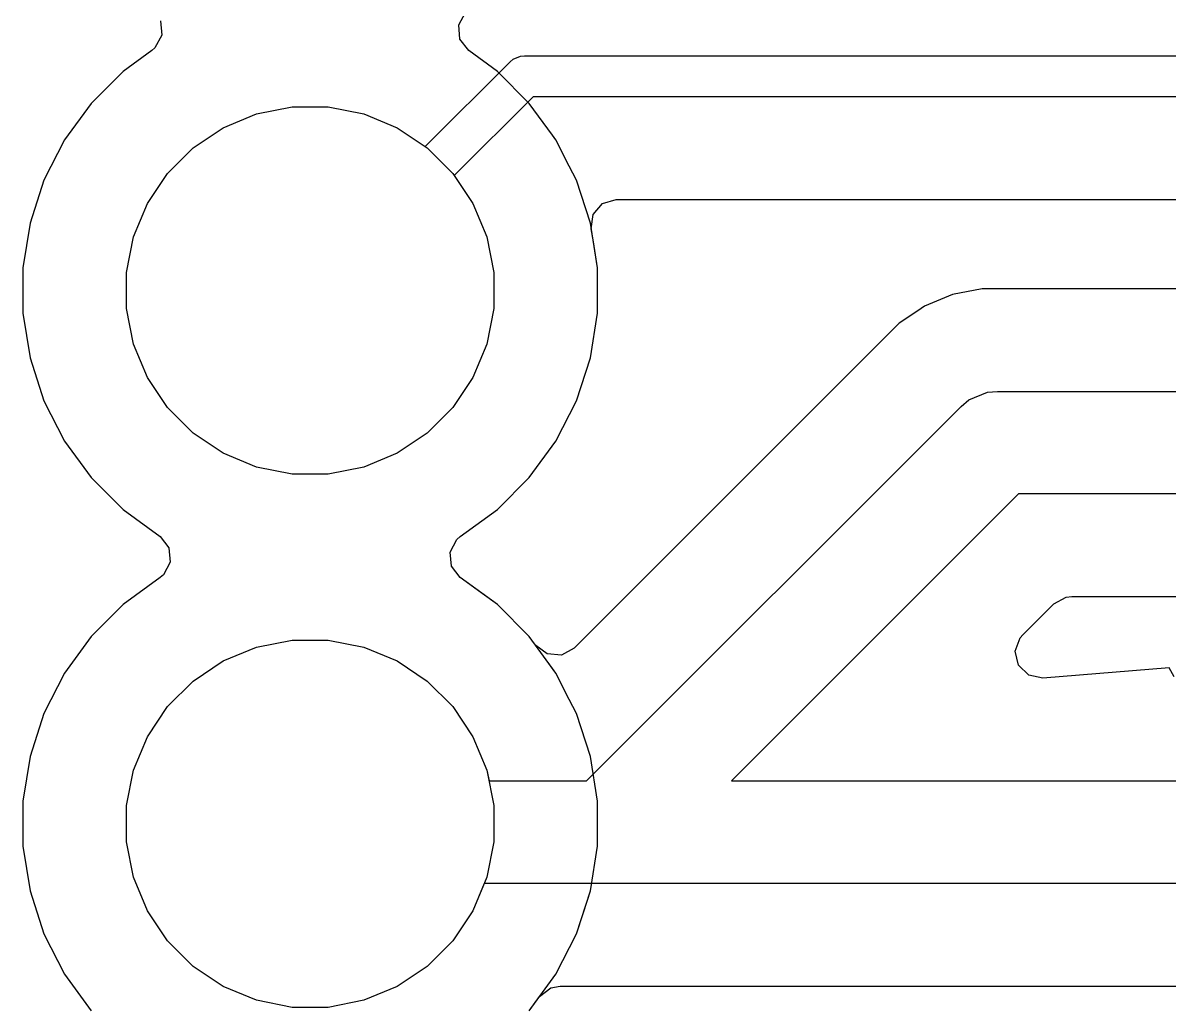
# Model space of a CAD drawing. Header units: inches. Extents: x 6.57 to 9.79, y -8.72 to -3.17.
# Drawn here: x 7.4468 to 7.6668, y -8.5182 to -8.3289 of the extents above; entities that cross this region are included whole.
import ezdxf

# ---------------------------------------------------------------- set-up
doc = ezdxf.new("R2010")
doc.units = ezdxf.units.IN
doc.header["$MEASUREMENT"] = 0
doc.layers.add('B.Cu', color=153, linetype='CONTINUOUS', true_color=0x4d7fc4)

msp = doc.modelspace()

# ---------------------------------------------------------------- linework, layer by layer
at = {"layer": 'B.Cu', "linetype": 'CONTINUOUS'}
for p, q in [((7.47322, -8.32848), (7.47346, -8.33122)), ((7.47322, -8.32848), (7.47346, -8.33122)), ((7.47322, -8.32848), (7.47346, -8.33122)), ((7.47322, -8.32848), (7.47346, -8.33122)), ((7.53047, -8.32928), (7.53176, -8.32685)), ((7.53047, -8.32928), (7.53176, -8.32685)), ((7.53047, -8.32928), (7.53176, -8.32685)), ((7.53071, -8.33202), (7.53047, -8.32928)), ((7.53071, -8.33202), (7.53047, -8.32928)), ((7.53071, -8.33202), (7.53047, -8.32928)), ((7.47346, -8.33122), (7.47217, -8.33365)), ((7.47346, -8.33122), (7.47217, -8.33365)), ((7.47346, -8.33122), (7.47217, -8.33365)), ((7.47346, -8.33122), (7.47217, -8.33365)), ((7.53239, -8.3342), (7.53071, -8.33202)), ((7.53239, -8.3342), (7.53071, -8.33202)), ((7.53239, -8.3342), (7.53071, -8.33202)), ((7.47154, -8.3342), (7.46605, -8.33819)), ((7.47154, -8.3342), (7.46605, -8.33819)), ((7.47154, -8.3342), (7.46605, -8.33819)), ((7.47154, -8.3342), (7.46605, -8.33819)), ((7.47217, -8.33365), (7.47154, -8.3342)), ((7.47217, -8.33365), (7.47154, -8.3342)), ((7.47217, -8.33365), (7.47154, -8.3342)), ((7.47217, -8.33365), (7.47154, -8.3342)), ((7.53789, -8.33819), (7.53239, -8.3342)), ((7.53789, -8.33819), (7.53239, -8.3342)), ((7.53789, -8.33819), (7.53239, -8.3342)), ((7.52405, -8.3526), (7.54032, -8.33632)), ((7.54032, -8.33632), (7.54092, -8.33584)), ((7.54092, -8.33584), (7.54234, -8.33525)), ((7.54234, -8.33525), (7.54311, -8.33517)), ((7.54311, -8.33517), (7.79013, -8.33517)), ((7.46605, -8.33819), (7.45991, -8.34433)), ((7.46605, -8.33819), (7.45991, -8.34433)), ((7.46605, -8.33819), (7.45991, -8.34433)), ((7.46605, -8.33819), (7.45991, -8.34433)), ((7.46605, -8.33819), (7.46605, -8.33819)), ((7.46605, -8.33819), (7.46605, -8.33819)), ((7.46605, -8.33819), (7.46605, -8.33819)), ((7.46605, -8.33819), (7.46605, -8.33819)), ((7.54402, -8.34433), (7.53789, -8.33819)), ((7.53789, -8.33819), (7.53789, -8.33819)), ((7.54402, -8.34433), (7.53789, -8.33819)), ((7.53789, -8.33819), (7.53789, -8.33819)), ((7.54402, -8.34433), (7.53789, -8.33819)), ((7.53789, -8.33819), (7.53789, -8.33819)), ((7.54474, -8.34305), (7.52962, -8.35817)), ((7.79176, -8.34305), (7.54474, -8.34305)), ((7.45991, -8.34433), (7.45481, -8.35135)), ((7.45991, -8.34433), (7.45481, -8.35135)), ((7.45991, -8.34433), (7.45481, -8.35135)), ((7.45991, -8.34433), (7.45481, -8.35135)), ((7.45991, -8.34433), (7.45991, -8.34433)), ((7.45991, -8.34433), (7.45991, -8.34433)), ((7.45991, -8.34433), (7.45991, -8.34433)), ((7.45991, -8.34433), (7.45991, -8.34433)), ((7.49168, -8.34634), (7.49849, -8.34499)), ((7.49168, -8.34634), (7.49849, -8.34499)), ((7.49168, -8.34634), (7.49849, -8.34499)), ((7.49168, -8.34634), (7.49849, -8.34499)), ((7.49849, -8.34499), (7.50544, -8.34499)), ((7.49849, -8.34499), (7.50544, -8.34499)), ((7.49849, -8.34499), (7.50544, -8.34499)), ((7.49849, -8.34499), (7.50544, -8.34499)), ((7.50544, -8.34499), (7.51225, -8.34634)), ((7.50544, -8.34499), (7.51225, -8.34634)), ((7.50544, -8.34499), (7.51225, -8.34634)), ((7.50544, -8.34499), (7.51225, -8.34634)), ((7.54847, -8.35045), (7.54402, -8.34433)), ((7.54402, -8.34433), (7.54402, -8.34433)), ((7.54847, -8.35045), (7.54402, -8.34433)), ((7.54402, -8.34433), (7.54402, -8.34433)), ((7.54847, -8.35045), (7.54402, -8.34433)), ((7.54402, -8.34433), (7.54402, -8.34433)), ((7.48526, -8.349), (7.49168, -8.34634)), ((7.48526, -8.349), (7.49168, -8.34634)), ((7.48526, -8.349), (7.49168, -8.34634)), ((7.48526, -8.349), (7.49168, -8.34634)), ((7.51225, -8.34634), (7.51867, -8.349)), ((7.51225, -8.34634), (7.51867, -8.349)), ((7.51225, -8.34634), (7.51867, -8.349)), ((7.51225, -8.34634), (7.51867, -8.349)), ((7.47949, -8.35286), (7.48526, -8.349)), ((7.47949, -8.35286), (7.48526, -8.349)), ((7.47949, -8.35286), (7.48526, -8.349)), ((7.47949, -8.35286), (7.48526, -8.349)), ((7.51867, -8.349), (7.52405, -8.3526)), ((7.51867, -8.349), (7.52444, -8.35286)), ((7.51867, -8.349), (7.52444, -8.35286)), ((7.51867, -8.349), (7.52444, -8.35286)), ((7.54912, -8.35135), (7.54847, -8.35045)), ((7.54912, -8.35135), (7.54847, -8.35045)), ((7.54912, -8.35135), (7.54847, -8.35045)), ((7.45481, -8.35135), (7.45087, -8.35909)), ((7.45481, -8.35135), (7.45087, -8.35909)), ((7.45481, -8.35135), (7.45087, -8.35909)), ((7.45481, -8.35135), (7.45087, -8.35909)), ((7.5517, -8.35641), (7.54912, -8.35135)), ((7.5517, -8.35641), (7.54912, -8.35135)), ((7.5517, -8.35641), (7.54912, -8.35135)), ((7.47458, -8.35777), (7.47949, -8.35286)), ((7.47458, -8.35777), (7.47949, -8.35286)), ((7.47458, -8.35777), (7.47949, -8.35286)), ((7.47458, -8.35777), (7.47949, -8.35286)), ((7.52444, -8.35286), (7.52936, -8.35777)), ((7.52444, -8.35286), (7.52936, -8.35777)), ((7.52444, -8.35286), (7.52936, -8.35777)), ((7.55306, -8.35909), (7.5517, -8.35641)), ((7.55306, -8.35909), (7.5517, -8.35641)), ((7.55306, -8.35909), (7.5517, -8.35641)), ((7.45087, -8.35909), (7.44819, -8.36734)), ((7.45087, -8.35909), (7.44819, -8.36734)), ((7.45087, -8.35909), (7.44819, -8.36734)), ((7.45087, -8.35909), (7.44819, -8.36734)), ((7.45087, -8.35909), (7.45087, -8.35909)), ((7.45087, -8.35909), (7.45087, -8.35909)), ((7.45087, -8.35909), (7.45087, -8.35909)), ((7.45087, -8.35909), (7.45087, -8.35909)), ((7.47072, -8.36355), (7.47458, -8.35777)), ((7.47072, -8.36355), (7.47458, -8.35777)), ((7.47072, -8.36355), (7.47458, -8.35777)), ((7.47072, -8.36355), (7.47458, -8.35777)), ((7.52936, -8.35777), (7.53321, -8.36355)), ((7.52936, -8.35777), (7.53321, -8.36355)), ((7.52936, -8.35777), (7.53321, -8.36355)), ((7.52962, -8.35817), (7.53321, -8.36355)), ((7.55575, -8.36734), (7.55306, -8.35909)), ((7.55306, -8.35909), (7.55306, -8.35909)), ((7.55575, -8.36734), (7.55306, -8.35909)), ((7.55306, -8.35909), (7.55306, -8.35909)), ((7.55575, -8.36734), (7.55306, -8.35909)), ((7.55306, -8.35909), (7.55306, -8.35909)), ((7.46806, -8.36996), (7.47072, -8.36355)), ((7.46806, -8.36996), (7.47072, -8.36355)), ((7.46806, -8.36996), (7.47072, -8.36355)), ((7.46806, -8.36996), (7.47072, -8.36355)), ((7.53321, -8.36355), (7.53587, -8.36996)), ((7.53321, -8.36355), (7.53587, -8.36996)), ((7.53321, -8.36355), (7.53587, -8.36996)), ((7.53321, -8.36355), (7.53587, -8.36996)), ((7.55627, -8.36567), (7.55804, -8.36356)), ((7.55804, -8.36356), (7.56067, -8.36275)), ((7.56067, -8.36275), (7.56073, -8.36275)), ((7.56073, -8.36275), (7.78834, -8.36275)), ((7.55591, -8.3684), (7.55627, -8.36567)), ((7.44819, -8.36734), (7.44683, -8.37591)), ((7.44819, -8.36734), (7.44683, -8.37591)), ((7.44819, -8.36734), (7.44683, -8.37591)), ((7.44819, -8.36734), (7.44683, -8.37591)), ((7.44819, -8.36734), (7.44819, -8.36734)), ((7.5571, -8.37591), (7.55575, -8.36734)), ((7.5571, -8.37591), (7.55575, -8.36734)), ((7.5571, -8.37591), (7.55575, -8.36734)), ((7.4667, -8.37678), (7.46806, -8.36996)), ((7.4667, -8.37678), (7.46806, -8.36996)), ((7.4667, -8.37678), (7.46806, -8.36996)), ((7.4667, -8.37678), (7.46806, -8.36996)), ((7.53587, -8.36996), (7.53723, -8.37678)), ((7.53587, -8.36996), (7.53723, -8.37678)), ((7.53587, -8.36996), (7.53723, -8.37678)), ((7.53587, -8.36996), (7.53723, -8.37678)), ((7.55631, -8.3709), (7.55591, -8.3684)), ((7.5571, -8.37591), (7.55631, -8.3709)), ((7.44683, -8.37591), (7.44683, -8.38459)), ((7.44683, -8.37591), (7.44683, -8.38459)), ((7.44683, -8.37591), (7.44683, -8.38459)), ((7.44683, -8.37591), (7.44683, -8.38459)), ((7.4667, -8.38372), (7.4667, -8.37678)), ((7.4667, -8.38372), (7.4667, -8.37678)), ((7.4667, -8.38372), (7.4667, -8.37678)), ((7.4667, -8.38372), (7.4667, -8.37678)), ((7.53723, -8.37678), (7.53723, -8.38372)), ((7.53723, -8.37678), (7.53723, -8.38372)), ((7.53723, -8.37678), (7.53723, -8.38372)), ((7.53723, -8.37678), (7.53723, -8.38372)), ((7.5571, -8.38459), (7.5571, -8.37591)), ((7.5571, -8.38272), (7.5571, -8.37591)), ((7.5571, -8.38459), (7.5571, -8.37591)), ((7.5571, -8.38459), (7.5571, -8.37591)), ((7.62524, -8.38104), (7.61986, -8.38326)), ((7.63095, -8.3799), (7.62524, -8.38104)), ((7.62524, -8.38104), (7.62524, -8.38104)), ((7.71477, -8.3799), (7.63095, -8.3799)), ((7.5571, -8.38459), (7.5571, -8.38272)), ((7.61986, -8.38326), (7.61857, -8.38413)), ((7.61986, -8.38326), (7.61986, -8.38326)), ((7.61986, -8.38326), (7.61986, -8.38326)), ((7.44683, -8.38459), (7.44751, -8.38888)), ((7.44683, -8.38459), (7.44819, -8.39316)), ((7.44683, -8.38459), (7.44819, -8.39316)), ((7.44683, -8.38459), (7.44819, -8.39316)), ((7.46806, -8.39054), (7.4667, -8.38372)), ((7.46806, -8.39054), (7.4667, -8.38372)), ((7.46806, -8.39054), (7.4667, -8.38372)), ((7.46806, -8.39054), (7.4667, -8.38372)), ((7.53723, -8.38372), (7.53587, -8.39054)), ((7.53723, -8.38372), (7.53587, -8.39054)), ((7.53723, -8.38372), (7.53587, -8.39054)), ((7.53723, -8.38372), (7.53587, -8.39054)), ((7.55575, -8.39316), (7.5571, -8.38459)), ((7.55575, -8.39316), (7.5571, -8.38459)), ((7.55575, -8.39316), (7.5571, -8.38459)), ((7.55575, -8.39316), (7.5571, -8.38459)), ((7.61857, -8.38413), (7.61502, -8.3865)), ((7.61857, -8.38413), (7.61857, -8.38413)), ((7.61502, -8.3865), (7.55261, -8.44891)), ((7.61502, -8.3865), (7.61502, -8.3865)), ((7.44751, -8.38888), (7.44819, -8.39316)), ((7.47072, -8.39695), (7.46806, -8.39054)), ((7.47072, -8.39695), (7.46806, -8.39054)), ((7.47072, -8.39695), (7.46806, -8.39054)), ((7.47072, -8.39695), (7.46806, -8.39054)), ((7.53587, -8.39054), (7.53321, -8.39695)), ((7.53587, -8.39054), (7.53321, -8.39695)), ((7.53587, -8.39054), (7.53321, -8.39695)), ((7.53587, -8.39054), (7.53321, -8.39695)), ((7.44819, -8.39316), (7.45087, -8.40142)), ((7.44819, -8.39316), (7.45087, -8.40142)), ((7.44819, -8.39316), (7.45087, -8.40142)), ((7.44819, -8.39316), (7.45087, -8.40142)), ((7.55306, -8.40142), (7.55575, -8.39316)), ((7.55306, -8.40142), (7.55575, -8.39316)), ((7.55306, -8.40142), (7.55575, -8.39316)), ((7.55306, -8.40142), (7.55575, -8.39316)), ((7.47458, -8.40273), (7.47072, -8.39695)), ((7.47458, -8.40273), (7.47072, -8.39695)), ((7.47458, -8.40273), (7.47072, -8.39695)), ((7.47458, -8.40273), (7.47072, -8.39695)), ((7.53321, -8.39695), (7.52936, -8.40273)), ((7.53321, -8.39695), (7.52936, -8.40273)), ((7.53321, -8.39695), (7.52936, -8.40273)), ((7.53321, -8.39695), (7.52936, -8.40273)), ((7.62839, -8.40127), (7.63194, -8.3998)), ((7.63194, -8.3998), (7.63386, -8.39961)), ((7.63194, -8.3998), (7.63194, -8.3998)), ((7.63386, -8.39961), (7.72155, -8.39961)), ((7.45087, -8.40142), (7.45087, -8.40142)), ((7.45087, -8.40142), (7.45481, -8.40915)), ((7.45087, -8.40142), (7.45087, -8.40142)), ((7.45087, -8.40142), (7.45481, -8.40915)), ((7.45087, -8.40142), (7.45087, -8.40142)), ((7.45087, -8.40142), (7.45481, -8.40915)), ((7.45087, -8.40142), (7.45087, -8.40142)), ((7.45087, -8.40142), (7.45481, -8.40915)), ((7.47949, -8.40764), (7.47458, -8.40273)), ((7.47949, -8.40764), (7.47458, -8.40273)), ((7.47949, -8.40764), (7.47458, -8.40273)), ((7.47949, -8.40764), (7.47458, -8.40273)), ((7.52936, -8.40273), (7.52444, -8.40764)), ((7.52936, -8.40273), (7.52444, -8.40764)), ((7.52936, -8.40273), (7.52444, -8.40764)), ((7.52936, -8.40273), (7.52444, -8.40764)), ((7.54912, -8.40915), (7.55306, -8.40142)), ((7.54912, -8.40915), (7.55306, -8.40142)), ((7.54912, -8.40915), (7.55306, -8.40142)), ((7.54912, -8.40915), (7.55306, -8.40142)), ((7.55498, -8.47441), (7.6269, -8.40249)), ((7.6269, -8.40249), (7.62839, -8.40127)), ((7.48526, -8.4115), (7.47949, -8.40764)), ((7.48526, -8.4115), (7.47949, -8.40764)), ((7.48526, -8.4115), (7.47949, -8.40764)), ((7.48526, -8.4115), (7.47949, -8.40764)), ((7.52444, -8.40764), (7.51867, -8.4115)), ((7.52444, -8.40764), (7.51867, -8.4115)), ((7.52444, -8.40764), (7.51867, -8.4115)), ((7.52444, -8.40764), (7.51867, -8.4115)), ((7.45481, -8.40915), (7.45991, -8.41617)), ((7.45481, -8.40915), (7.45991, -8.41617)), ((7.45481, -8.40915), (7.45991, -8.41617)), ((7.45481, -8.40915), (7.45991, -8.41617)), ((7.54402, -8.41617), (7.54912, -8.40915)), ((7.54402, -8.41617), (7.54912, -8.40915)), ((7.54402, -8.41617), (7.54912, -8.40915)), ((7.54402, -8.41617), (7.54912, -8.40915)), ((7.49168, -8.41416), (7.48526, -8.4115)), ((7.49168, -8.41416), (7.48526, -8.4115)), ((7.49168, -8.41416), (7.48526, -8.4115)), ((7.49168, -8.41416), (7.48526, -8.4115)), ((7.51867, -8.4115), (7.51225, -8.41416)), ((7.51867, -8.4115), (7.51225, -8.41416)), ((7.51867, -8.4115), (7.51225, -8.41416)), ((7.51867, -8.4115), (7.51225, -8.41416)), ((7.49849, -8.41551), (7.49168, -8.41416)), ((7.49849, -8.41551), (7.49168, -8.41416)), ((7.49849, -8.41551), (7.49168, -8.41416)), ((7.49849, -8.41551), (7.49168, -8.41416)), ((7.51225, -8.41416), (7.50544, -8.41551)), ((7.51225, -8.41416), (7.50544, -8.41551)), ((7.51225, -8.41416), (7.50544, -8.41551)), ((7.51225, -8.41416), (7.50544, -8.41551)), ((7.45991, -8.41617), (7.45991, -8.41617)), ((7.45991, -8.41617), (7.46605, -8.42231)), ((7.45991, -8.41617), (7.45991, -8.41617)), ((7.45991, -8.41617), (7.46605, -8.42231)), ((7.45991, -8.41617), (7.45991, -8.41617)), ((7.45991, -8.41617), (7.46605, -8.42231)), ((7.45991, -8.41617), (7.45991, -8.41617)), ((7.45991, -8.41617), (7.46605, -8.42231)), ((7.50544, -8.41551), (7.49849, -8.41551)), ((7.50544, -8.41551), (7.49849, -8.41551)), ((7.50544, -8.41551), (7.49849, -8.41551)), ((7.50544, -8.41551), (7.49849, -8.41551)), ((7.53789, -8.42231), (7.54402, -8.41617)), ((7.53789, -8.42231), (7.54402, -8.41617)), ((7.53789, -8.42231), (7.54402, -8.41617)), ((7.53789, -8.42231), (7.54402, -8.41617)), ((7.63794, -8.41929), (7.58282, -8.47441)), ((7.72155, -8.41929), (7.63794, -8.41929)), ((7.46605, -8.42231), (7.46605, -8.42231)), ((7.46605, -8.42231), (7.47317, -8.42748)), ((7.46605, -8.42231), (7.46605, -8.42231)), ((7.46605, -8.42231), (7.47317, -8.42748)), ((7.46605, -8.42231), (7.46605, -8.42231)), ((7.46605, -8.42231), (7.47317, -8.42748)), ((7.46605, -8.42231), (7.46605, -8.42231)), ((7.46605, -8.42231), (7.47317, -8.42748)), ((7.53076, -8.42748), (7.53789, -8.42231)), ((7.53076, -8.42748), (7.53789, -8.42231)), ((7.53076, -8.42748), (7.53789, -8.42231)), ((7.53076, -8.42748), (7.53789, -8.42231)), ((7.53789, -8.42231), (7.53789, -8.42231)), ((7.53789, -8.42231), (7.53789, -8.42231)), ((7.53789, -8.42231), (7.53789, -8.42231)), ((7.53789, -8.42231), (7.53789, -8.42231)), ((7.53789, -8.42231), (7.53789, -8.42231)), ((7.53789, -8.42231), (7.53789, -8.42231)), ((7.53789, -8.42231), (7.53789, -8.42231)), ((7.53789, -8.42231), (7.53789, -8.42231)), ((7.47317, -8.42748), (7.47485, -8.42966)), ((7.47317, -8.42748), (7.47485, -8.42966)), ((7.47317, -8.42748), (7.47485, -8.42966)), ((7.47317, -8.42748), (7.47485, -8.42966)), ((7.53013, -8.42803), (7.53076, -8.42748)), ((7.53013, -8.42803), (7.53076, -8.42748)), ((7.53013, -8.42803), (7.53076, -8.42748)), ((7.53013, -8.42803), (7.53076, -8.42748)), ((7.47485, -8.42966), (7.47508, -8.4324)), ((7.47485, -8.42966), (7.47508, -8.4324)), ((7.47485, -8.42966), (7.47508, -8.4324)), ((7.47485, -8.42966), (7.47508, -8.4324)), ((7.52885, -8.43046), (7.53013, -8.42803)), ((7.52885, -8.43046), (7.53013, -8.42803)), ((7.52885, -8.43046), (7.53013, -8.42803)), ((7.52885, -8.43046), (7.53013, -8.42803)), ((7.52908, -8.4332), (7.52885, -8.43046)), ((7.52908, -8.4332), (7.52885, -8.43046)), ((7.52908, -8.4332), (7.52885, -8.43046)), ((7.52908, -8.4332), (7.52885, -8.43046)), ((7.47508, -8.4324), (7.4738, -8.43483)), ((7.47508, -8.4324), (7.4738, -8.43483)), ((7.47508, -8.4324), (7.4738, -8.43483)), ((7.47508, -8.4324), (7.4738, -8.43483)), ((7.53076, -8.43538), (7.52908, -8.4332)), ((7.53076, -8.43538), (7.52908, -8.4332)), ((7.53076, -8.43538), (7.52908, -8.4332)), ((7.53076, -8.43538), (7.52908, -8.4332)), ((7.47317, -8.43538), (7.46605, -8.44056)), ((7.47317, -8.43538), (7.46605, -8.44056)), ((7.47317, -8.43538), (7.46605, -8.44056)), ((7.47317, -8.43538), (7.46605, -8.44056)), ((7.4738, -8.43483), (7.47317, -8.43538)), ((7.4738, -8.43483), (7.47317, -8.43538)), ((7.4738, -8.43483), (7.47317, -8.43538)), ((7.4738, -8.43483), (7.47317, -8.43538)), ((7.53789, -8.44056), (7.53076, -8.43538)), ((7.53497, -8.43844), (7.53076, -8.43538)), ((7.53789, -8.44056), (7.53076, -8.43538)), ((7.53789, -8.44056), (7.53076, -8.43538)), ((7.53789, -8.44056), (7.53497, -8.43844)), ((7.46605, -8.44056), (7.45991, -8.44669)), ((7.46605, -8.44056), (7.45991, -8.44669)), ((7.46605, -8.44056), (7.45991, -8.44669)), ((7.46605, -8.44056), (7.45991, -8.44669)), ((7.46605, -8.44056), (7.46605, -8.44056)), ((7.46605, -8.44056), (7.46605, -8.44056)), ((7.46605, -8.44056), (7.46605, -8.44056)), ((7.46605, -8.44056), (7.46605, -8.44056)), ((7.54402, -8.44669), (7.53789, -8.44056)), ((7.54402, -8.44669), (7.53789, -8.44056)), ((7.54402, -8.44669), (7.53789, -8.44056)), ((7.54402, -8.44669), (7.53789, -8.44056)), ((7.63872, -8.44637), (7.64467, -8.44043)), ((7.64467, -8.44043), (7.64708, -8.43911)), ((7.64708, -8.43911), (7.64812, -8.439)), ((7.64812, -8.439), (7.66886, -8.439)), ((7.45991, -8.44669), (7.45481, -8.45371)), ((7.45991, -8.44669), (7.45481, -8.45371)), ((7.45991, -8.44669), (7.45481, -8.45371)), ((7.45991, -8.44669), (7.45481, -8.45371)), ((7.45991, -8.44669), (7.45991, -8.44669)), ((7.45991, -8.44669), (7.45991, -8.44669)), ((7.45991, -8.44669), (7.45991, -8.44669)), ((7.45991, -8.44669), (7.45991, -8.44669)), ((7.54521, -8.44833), (7.54402, -8.44669)), ((7.54402, -8.44669), (7.54402, -8.44669)), ((7.54624, -8.44975), (7.54402, -8.44669)), ((7.54402, -8.44669), (7.54402, -8.44669)), ((7.54847, -8.45282), (7.54402, -8.44669)), ((7.54402, -8.44669), (7.54402, -8.44669)), ((7.54624, -8.44975), (7.54402, -8.44669)), ((7.54402, -8.44669), (7.54402, -8.44669)), ((7.6373, -8.44952), (7.63824, -8.44694)), ((7.63824, -8.44694), (7.63872, -8.44637)), ((7.48526, -8.45136), (7.49168, -8.44871)), ((7.48526, -8.45136), (7.49168, -8.44871)), ((7.48526, -8.45136), (7.49168, -8.44871)), ((7.48526, -8.45136), (7.49168, -8.44871)), ((7.49168, -8.44871), (7.49849, -8.44735)), ((7.49168, -8.44871), (7.49849, -8.44735)), ((7.49168, -8.44871), (7.49849, -8.44735)), ((7.49168, -8.44871), (7.49849, -8.44735)), ((7.49849, -8.44735), (7.50544, -8.44735)), ((7.49849, -8.44735), (7.50544, -8.44735)), ((7.49849, -8.44735), (7.50544, -8.44735)), ((7.49849, -8.44735), (7.50544, -8.44735)), ((7.50544, -8.44735), (7.51225, -8.44871)), ((7.50544, -8.44735), (7.51225, -8.44871)), ((7.50544, -8.44735), (7.51225, -8.44871)), ((7.50544, -8.44735), (7.51225, -8.44871)), ((7.51225, -8.44871), (7.51867, -8.45136)), ((7.51225, -8.44871), (7.51867, -8.45136)), ((7.51225, -8.44871), (7.51867, -8.45136)), ((7.51225, -8.44871), (7.51867, -8.45136)), ((7.54525, -8.44838), (7.54521, -8.44833)), ((7.54745, -8.45003), (7.54525, -8.44838)), ((7.55261, -8.44891), (7.5502, -8.45023)), ((7.47949, -8.45522), (7.48526, -8.45136)), ((7.47949, -8.45522), (7.48526, -8.45136)), ((7.47949, -8.45522), (7.48526, -8.45136)), ((7.47949, -8.45522), (7.48526, -8.45136)), ((7.51867, -8.45136), (7.52444, -8.45522)), ((7.51867, -8.45136), (7.52444, -8.45522)), ((7.51867, -8.45136), (7.52444, -8.45522)), ((7.51867, -8.45136), (7.52444, -8.45522)), ((7.54912, -8.45371), (7.54624, -8.44975)), ((7.54912, -8.45371), (7.54624, -8.44975)), ((7.5502, -8.45023), (7.54745, -8.45003)), ((7.63791, -8.45221), (7.6373, -8.44952)), ((7.45481, -8.45371), (7.45087, -8.46145)), ((7.45481, -8.45371), (7.45087, -8.46145)), ((7.45481, -8.45371), (7.45087, -8.46145)), ((7.45481, -8.45371), (7.45087, -8.46145)), ((7.54912, -8.45371), (7.54847, -8.45282)), ((7.5517, -8.45877), (7.54912, -8.45371)), ((7.5517, -8.45877), (7.54912, -8.45371)), ((7.5517, -8.45877), (7.54912, -8.45371)), ((7.63988, -8.45413), (7.63791, -8.45221)), ((7.6668, -8.4527), (7.64257, -8.45469)), ((7.6678, -8.45444), (7.6668, -8.4527)), ((7.47458, -8.46013), (7.47949, -8.45522)), ((7.47458, -8.46013), (7.47949, -8.45522)), ((7.47458, -8.46013), (7.47949, -8.45522)), ((7.47458, -8.46013), (7.47949, -8.45522)), ((7.52444, -8.45522), (7.52936, -8.46013)), ((7.52444, -8.45522), (7.52936, -8.46013)), ((7.52444, -8.45522), (7.52936, -8.46013)), ((7.52444, -8.45522), (7.52936, -8.46013)), ((7.64257, -8.45469), (7.63988, -8.45413)), ((7.47072, -8.46591), (7.47458, -8.46013)), ((7.47072, -8.46591), (7.47458, -8.46013)), ((7.47072, -8.46591), (7.47458, -8.46013)), ((7.47072, -8.46591), (7.47458, -8.46013)), ((7.52936, -8.46013), (7.53321, -8.46591)), ((7.52936, -8.46013), (7.53321, -8.46591)), ((7.52936, -8.46013), (7.53321, -8.46591)), ((7.52936, -8.46013), (7.53321, -8.46591)), ((7.55306, -8.46145), (7.5517, -8.45877)), ((7.55306, -8.46145), (7.5517, -8.45877)), ((7.55306, -8.46145), (7.5517, -8.45877)), ((7.45087, -8.46145), (7.44819, -8.4697)), ((7.45087, -8.46145), (7.44819, -8.4697)), ((7.45087, -8.46145), (7.44819, -8.4697)), ((7.45087, -8.46145), (7.44819, -8.4697)), ((7.45087, -8.46145), (7.45087, -8.46145)), ((7.45087, -8.46145), (7.45087, -8.46145)), ((7.45087, -8.46145), (7.45087, -8.46145)), ((7.45087, -8.46145), (7.45087, -8.46145)), ((7.55575, -8.4697), (7.55306, -8.46145)), ((7.55306, -8.46145), (7.55306, -8.46145)), ((7.55575, -8.4697), (7.55306, -8.46145)), ((7.55306, -8.46145), (7.55306, -8.46145)), ((7.55575, -8.4697), (7.55306, -8.46145)), ((7.55306, -8.46145), (7.55306, -8.46145)), ((7.46806, -8.47233), (7.47072, -8.46591)), ((7.46806, -8.47233), (7.47072, -8.46591)), ((7.46806, -8.47233), (7.47072, -8.46591)), ((7.46806, -8.47233), (7.47072, -8.46591)), ((7.53321, -8.46591), (7.53587, -8.47233)), ((7.53321, -8.46591), (7.53587, -8.47233)), ((7.53321, -8.46591), (7.53587, -8.47233)), ((7.53321, -8.46591), (7.53587, -8.47233)), ((7.44819, -8.4697), (7.44683, -8.47827)), ((7.44819, -8.4697), (7.44683, -8.47827)), ((7.44819, -8.4697), (7.44683, -8.47827)), ((7.44819, -8.4697), (7.44683, -8.47827)), ((7.5571, -8.47827), (7.55575, -8.4697)), ((7.5571, -8.47827), (7.55575, -8.4697)), ((7.5571, -8.47827), (7.55575, -8.4697)), ((7.4667, -8.47914), (7.46806, -8.47233)), ((7.4667, -8.47914), (7.46806, -8.47233)), ((7.4667, -8.47914), (7.46806, -8.47233)), ((7.4667, -8.47914), (7.46806, -8.47233)), ((7.53587, -8.47233), (7.53629, -8.47441)), ((7.53587, -8.47233), (7.53723, -8.47914)), ((7.53587, -8.47233), (7.53723, -8.47914)), ((7.53587, -8.47233), (7.53723, -8.47914)), ((7.53629, -8.47441), (7.55498, -8.47441)), ((7.58282, -8.47441), (7.59843, -8.47441)), ((7.59843, -8.47441), (7.72155, -8.47441)), ((7.44683, -8.47827), (7.44683, -8.48695)), ((7.44683, -8.47827), (7.44683, -8.48695)), ((7.44683, -8.47827), (7.44683, -8.48695)), ((7.44683, -8.47827), (7.44683, -8.48695)), ((7.4667, -8.48609), (7.4667, -8.47914)), ((7.4667, -8.48609), (7.4667, -8.47914)), ((7.4667, -8.48609), (7.4667, -8.47914)), ((7.4667, -8.48609), (7.4667, -8.47914)), ((7.53723, -8.47914), (7.53723, -8.48609)), ((7.53723, -8.47914), (7.53723, -8.48609)), ((7.53723, -8.47914), (7.53723, -8.48609)), ((7.5571, -8.48695), (7.5571, -8.47827)), ((7.5571, -8.48695), (7.5571, -8.47827)), ((7.5571, -8.48695), (7.5571, -8.47827)), ((7.46806, -8.4929), (7.4667, -8.48609)), ((7.46806, -8.4929), (7.4667, -8.48609)), ((7.46806, -8.4929), (7.4667, -8.48609)), ((7.46806, -8.4929), (7.4667, -8.48609)), ((7.53723, -8.48609), (7.53587, -8.4929)), ((7.53723, -8.48609), (7.53587, -8.4929)), ((7.53723, -8.48609), (7.53587, -8.4929)), ((7.44683, -8.48695), (7.44819, -8.49552)), ((7.44683, -8.48695), (7.44819, -8.49552)), ((7.44683, -8.48695), (7.44819, -8.49552)), ((7.44683, -8.48695), (7.44819, -8.49552)), ((7.55575, -8.49552), (7.5571, -8.48695)), ((7.55575, -8.49552), (7.5571, -8.48695)), ((7.55575, -8.49552), (7.5571, -8.48695)), ((7.47072, -8.49932), (7.46806, -8.4929)), ((7.47072, -8.49932), (7.46806, -8.4929)), ((7.47072, -8.49932), (7.46806, -8.4929)), ((7.47072, -8.49932), (7.46806, -8.4929)), ((7.53587, -8.4929), (7.53321, -8.49932)), ((7.53587, -8.4929), (7.53321, -8.49932)), ((7.53587, -8.4929), (7.53321, -8.49932)), ((7.44819, -8.49552), (7.45087, -8.50378)), ((7.44819, -8.49552), (7.45087, -8.50378)), ((7.44819, -8.49552), (7.45087, -8.50378)), ((7.44819, -8.49552), (7.45087, -8.50378)), ((7.53538, -8.49409), (7.53321, -8.49932)), ((7.55906, -8.49409), (7.53538, -8.49409)), ((7.55306, -8.50378), (7.55575, -8.49552)), ((7.55306, -8.50378), (7.55575, -8.49552)), ((7.5544, -8.49967), (7.55575, -8.49552)), ((7.59843, -8.49409), (7.55906, -8.49409)), ((7.72155, -8.49409), (7.59843, -8.49409)), ((7.47458, -8.50509), (7.47072, -8.49932)), ((7.47458, -8.50509), (7.47072, -8.49932)), ((7.47458, -8.50509), (7.47072, -8.49932)), ((7.47458, -8.50509), (7.47072, -8.49932)), ((7.53321, -8.49932), (7.52936, -8.50509)), ((7.53321, -8.49932), (7.52936, -8.50509)), ((7.53321, -8.49932), (7.52936, -8.50509)), ((7.53321, -8.49932), (7.52936, -8.50509)), ((7.55306, -8.50378), (7.5544, -8.49967)), ((7.45087, -8.50378), (7.45087, -8.50378)), ((7.45087, -8.50378), (7.45355, -8.50903)), ((7.45087, -8.50378), (7.45087, -8.50378)), ((7.45087, -8.50378), (7.45481, -8.51151)), ((7.45087, -8.50378), (7.45087, -8.50378)), ((7.45087, -8.50378), (7.45481, -8.51151)), ((7.45087, -8.50378), (7.45087, -8.50378)), ((7.45087, -8.50378), (7.45481, -8.51151)), ((7.54912, -8.51151), (7.55306, -8.50378)), ((7.54912, -8.51151), (7.55306, -8.50378)), ((7.54912, -8.51151), (7.55306, -8.50378)), ((7.47949, -8.51), (7.47458, -8.50509)), ((7.47949, -8.51), (7.47458, -8.50509)), ((7.47949, -8.51), (7.47458, -8.50509)), ((7.47949, -8.51), (7.47458, -8.50509)), ((7.52936, -8.50509), (7.52444, -8.51)), ((7.52936, -8.50509), (7.52444, -8.51)), ((7.52936, -8.50509), (7.52444, -8.51)), ((7.52936, -8.50509), (7.52444, -8.51)), ((7.45355, -8.50903), (7.45432, -8.51055)), ((7.45432, -8.51055), (7.45481, -8.51151)), ((7.48526, -8.51386), (7.47949, -8.51)), ((7.48526, -8.51386), (7.47949, -8.51)), ((7.48526, -8.51386), (7.47949, -8.51)), ((7.48526, -8.51386), (7.47949, -8.51)), ((7.52444, -8.51), (7.51867, -8.51386)), ((7.52444, -8.51), (7.51867, -8.51386)), ((7.52444, -8.51), (7.51867, -8.51386)), ((7.52444, -8.51), (7.51867, -8.51386)), ((7.45481, -8.51151), (7.45991, -8.51853)), ((7.45481, -8.51151), (7.45991, -8.51853)), ((7.45481, -8.51151), (7.45991, -8.51853)), ((7.45481, -8.51151), (7.45991, -8.51853)), ((7.54402, -8.51853), (7.54912, -8.51151)), ((7.54402, -8.51853), (7.54912, -8.51151)), ((7.54402, -8.51853), (7.54912, -8.51151)), ((7.49168, -8.51652), (7.48526, -8.51386)), ((7.49168, -8.51652), (7.48526, -8.51386)), ((7.49168, -8.51652), (7.48526, -8.51386)), ((7.49168, -8.51652), (7.48526, -8.51386)), ((7.51867, -8.51386), (7.51225, -8.51652)), ((7.51867, -8.51386), (7.51225, -8.51652)), ((7.51867, -8.51386), (7.51225, -8.51652)), ((7.51867, -8.51386), (7.51225, -8.51652)), ((7.546, -8.51581), (7.54818, -8.51413)), ((7.54818, -8.51413), (7.54995, -8.5138)), ((7.54995, -8.5138), (7.55614, -8.5138)), ((7.55614, -8.5138), (7.55614, -8.5138)), ((7.55614, -8.5138), (7.56197, -8.5138)), ((7.56197, -8.5138), (7.59552, -8.5138)), ((7.59552, -8.5138), (7.71477, -8.5138)), ((7.49849, -8.51788), (7.49168, -8.51652)), ((7.49849, -8.51788), (7.49168, -8.51652)), ((7.49849, -8.51788), (7.49168, -8.51652)), ((7.49849, -8.51788), (7.49168, -8.51652)), ((7.51225, -8.51652), (7.50544, -8.51788)), ((7.51225, -8.51652), (7.50544, -8.51788)), ((7.51225, -8.51652), (7.50544, -8.51788)), ((7.51225, -8.51652), (7.50544, -8.51788)), ((7.54402, -8.51853), (7.546, -8.51581)), ((7.50544, -8.51788), (7.49849, -8.51788)), ((7.50544, -8.51788), (7.49849, -8.51788)), ((7.50544, -8.51788), (7.49849, -8.51788)), ((7.50544, -8.51788), (7.49849, -8.51788))]:
    msp.add_line(p, q, dxfattribs=at)

doc.saveas('drawing.dxf')
